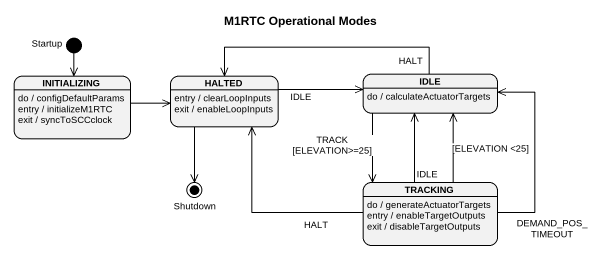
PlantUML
@startuml
title M1RTC Operational Modes
hide empty description
state Startup <<start>>
state INITIALIZING
INITIALIZING : do / configDefaultParams
INITIALIZING : entry / initializeM1RTC
INITIALIZING : exit / syncToSCCclock
state HALTED
HALTED : entry / clearLoopInputs
HALTED : exit / enableLoopInputs
state IDLE
IDLE : do / calculateActuatorTargets
state Shutdown <<end>>
state TRACKING
TRACKING : do / generateActuatorTargets
TRACKING : entry / enableTargetOutputs
TRACKING : exit / disableTargetOutputs
Startup --> INITIALIZING
INITIALIZING -right-> HALTED
HALTED -right-> IDLE : IDLE
HALTED --> Shutdown
IDLE -left-> HALTED : HALT
IDLE --> TRACKING : TRACK [ELEVATION>=25]
TRACKING -left-> HALTED : HALT
TRACKING -up-> IDLE : IDLE
TRACKING -up-> IDLE : DEMAND_POS_TIMEOUT
TRACKING -up-> IDLE : [ELEVATION <25]
@enduml
